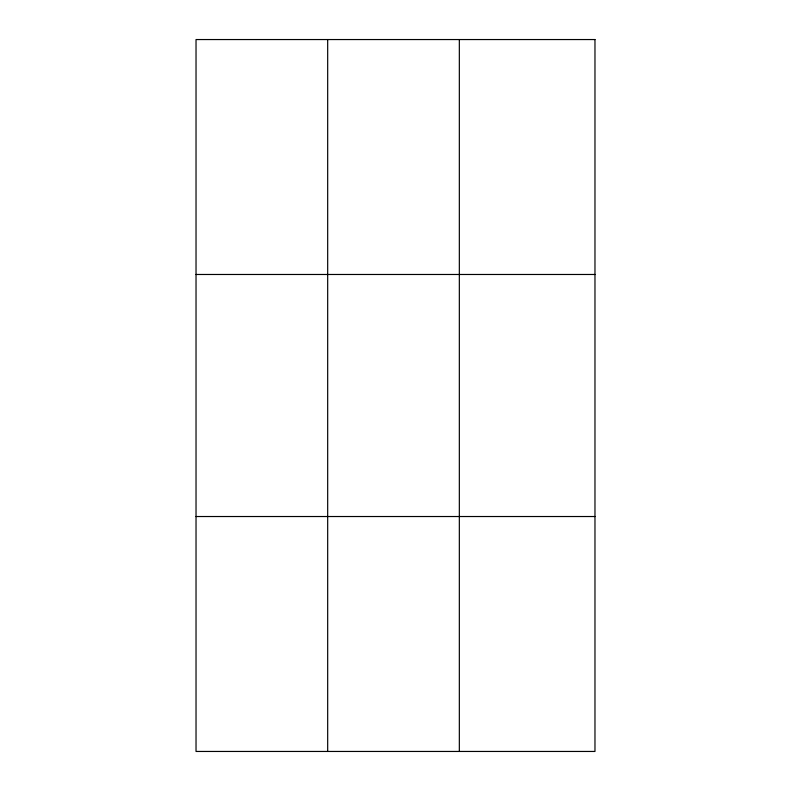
<?xml version="1.0" encoding="UTF-8"?>
<svg xmlns="http://www.w3.org/2000/svg" width="791" height="791" viewBox="0 0 791 791"><rect width="100%" height="100%" fill="white"/><g stroke="black" fill="none" stroke-linecap="round" stroke-linejoin="round"><path stroke-width="1.19" d="M327.682 39.55L327.682 751.45M459.334 39.55L459.334 751.45M196.03 274.477L594.97 274.477M196.03 516.523L594.97 516.523M594.97 39.55L594.97 751.45L196.03 751.45L196.03 39.55L594.97 39.55"/></g></svg>
